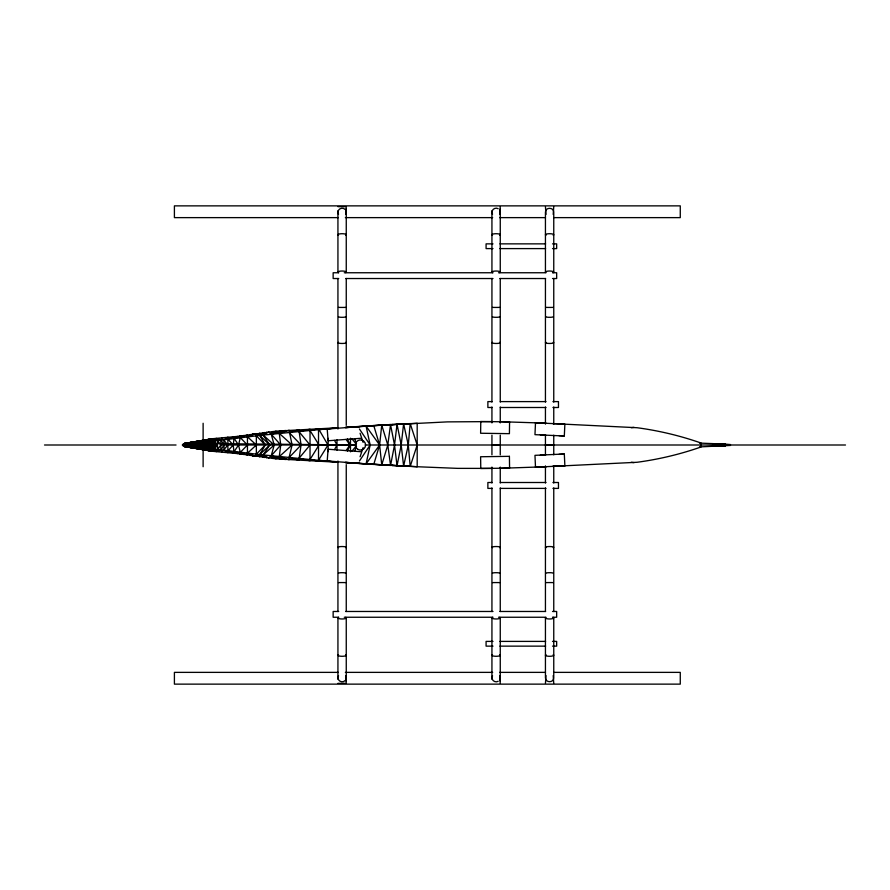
<?xml version="1.0" encoding="UTF-8"?>
<svg xmlns="http://www.w3.org/2000/svg" width="890" height="890" viewBox="0 0 890 890"><rect width="100%" height="100%" fill="white"/><g stroke="black" fill="none" stroke-linecap="round" stroke-linejoin="round"><path stroke-width="1.33" d="M184.43 445.289L184.43 444.711M185.843 445.478L185.843 444.522M186.31 445.545L186.31 444.455M186.711 445.601L186.711 444.399M187.034 445.645L187.034 444.355M187.323 445.679L187.323 444.321M187.657 445.723L187.657 444.277M187.99 445.768L187.99 444.232M188.213 445.801L188.213 444.199M188.458 445.834L188.458 444.166M188.691 445.868L188.858 444.11M189.003 445.912L188.858 445M189.125 445.923L189.125 444.077M189.247 445.946L189.247 445M189.726 446.001L189.726 443.999M189.97 446.035L189.97 445M190.404 446.101L190.404 443.899L190.204 446.068L188.346 446.858L185.443 445.423L185.932 443.309L213.077 438.659L239.666 436.2L275.945 431.161L338.2 427.734L259.758 435.421L182.94 444.911C181.727 445.278 184.375 446.802 185.309 446.658L203.821 447.904L213.077 451.341L239.666 453.8L275.945 458.84L338.2 462.266L259.758 454.579L182.94 445.089C181.727 444.722 184.375 443.198 185.309 443.342L203.821 442.096L213.077 438.659L217.182 439.048M190.582 446.124L190.582 443.876M190.805 446.157L190.805 443.843M190.961 446.179L190.961 443.821M191.194 446.202L191.194 443.799M191.461 446.246L191.461 443.754M191.65 446.268L191.65 443.732M192.229 446.346L192.229 445M192.529 446.38L192.351 443.643M192.663 446.402L192.663 445M192.796 445L192.796 446.424L192.73 443.587M193.085 446.457L193.085 443.543M193.197 446.48L193.197 443.52M193.419 446.502L193.475 443.487M193.631 446.535L193.664 443.465M193.764 446.558L193.764 445M193.998 446.58L193.842 443.431M194.131 446.602L194.131 445M194.376 446.635L194.376 443.365M194.532 445L194.532 446.658L194.621 443.331M194.743 446.68L194.743 443.32M194.921 446.713L194.921 443.287M195.043 446.724L195.144 443.264M195.144 445L195.21 446.747L195.344 443.231M195.344 446.769L195.344 445M195.655 446.813L195.655 443.187M195.989 446.858L195.989 443.142L202.019 442.33L202.019 447.67L193.586 447.214L190.093 446.057L190.093 443.943L193.586 442.786L195.989 443.142M196.345 446.902L196.345 443.098M196.868 446.969L196.868 443.031M197.38 447.047L197.38 442.953M197.836 447.103L197.836 442.897M198.092 447.136L198.092 442.864M198.381 447.18L198.381 442.82M198.637 447.214L198.637 442.786M198.926 447.247L198.926 442.753M199.56 447.336L199.56 442.664M199.783 447.37L199.783 442.63M200.428 447.459L200.428 442.541M201.396 447.592L201.529 442.33L201.552 447.603L200.751 447.503L201.062 442.33M201.741 447.637L201.741 442.363M202.286 447.703L202.197 442.308M202.464 447.726L202.386 442.286M202.709 447.759L202.709 442.241M202.876 447.781L202.876 442.219M202.965 445L202.965 447.792L202.965 442.208M203.287 447.826L203.287 442.174M203.499 447.859L203.499 442.141M203.821 442.096L203.821 447.904M220.798 445L220.876 439.927L221.833 437.847L227.896 445L221.833 452.153L220.876 450.073L220.798 445L216.203 438.37L220.876 439.927L224.002 445L220.876 450.073L216.203 451.63L220.798 445L336.987 445L334.518 449.584M338.022 679.293L338.489 675.588M500.258 206.647L499.702 214.412M492.025 679.293L492.493 675.588M553.758 206.647L553.202 214.412M545.437 683.353L545.993 675.588M328.143 438.314L328.143 451.686M346.11 211.464L346.188 209.061M500.113 211.464L500.191 209.061M535.491 422.795L534.968 434.665L564.316 436L564.872 424.141L535.491 422.795L546.182 423.284M204.778 448.015L204.778 441.985M217.182 450.952L213.077 451.341L213.077 438.659L217.939 440.305L217.36 445L217.939 449.695L213.077 451.341L185.309 446.658L212.354 451.23M355.889 444.989L185.309 443.342L213.077 438.659L206.08 441.818L206.08 448.182L213.077 451.341L211.853 448.927L211.853 441.073L213.077 438.659L205.623 441.874L205.623 448.126L213.077 451.341L214.012 445L213.077 438.659L210.886 441.195L210.029 448.694L208.95 441.451L213.077 438.659L217.36 445L213.077 451.341L185.932 446.691L182.383 445L185.932 443.309M208.95 441.451L208.95 448.549L213.077 451.341L210.886 448.805L210.029 441.307L208.95 448.549M403.626 465.993L410.201 466.416L417.188 445L410.201 423.584L408.299 445L403.604 466.115M201.251 447.57L200.55 447.681M546.182 466.716L535.491 467.205L637.04 462.277A323.281 323.281 0 0 0 700.975 447.003L700.975 442.998A323.281 323.281 0 0 0 637.04 427.723L552.857 423.596M206.558 448.249L207.626 441.618L213.077 438.659M215.002 449.328L215.591 445L215.002 440.672M345.531 462.466L373.744 464.435L379.607 445L381.732 425.231L390.554 424.541L387.795 445L381.732 464.914L345.531 462.377M345.531 427.534L373.744 425.565L379.607 445L381.732 464.769L390.554 465.459L394.515 445L397.051 424.207L390.554 424.741L394.515 445L397.051 465.793L390.554 465.259L387.795 445L381.732 425.086L345.531 427.623M210.886 448.805L211.853 445L210.886 441.195M252.515 434.12L247.453 436.801L255.619 433.686L256.353 435.8L265.276 445L256.353 454.2L259.758 456.882L259.758 454.579L269.737 445L259.758 435.421L263.184 432.651L263.184 435.065L274.209 445L263.184 454.935L268.769 458.016L271.239 455.769L274.209 445L271.239 434.231L268.769 431.984L263.184 435.065L269.737 445L263.184 454.935L263.184 457.349L259.758 454.579L265.276 445L259.758 435.421L259.758 433.118L256.353 435.8L256.353 454.2L255.619 456.314L247.453 453.199L256.353 445L247.453 436.801L250.368 434.465M211.853 448.927L212.988 445L211.853 441.073M212.71 449.027L214.012 445L212.71 440.973M360.083 456.759L363.12 447.614M354.654 451.341L356.512 446.268M201.396 442.408L200.55 442.319M347.501 451.141L349.959 445L347.501 438.859M345.698 214.412L346.255 206.647L337.933 206.647M213.578 449.139L215.591 445L213.578 440.861M275.945 431.161L271.239 434.231L285.323 430.449L279.293 433.386L280.739 445L271.239 455.769L285.323 459.551L279.293 456.615L280.739 445L271.239 434.231L272.785 431.517M264.753 432.44L263.184 435.065L266.755 432.217M359.438 460.998L370.151 445L366.101 426.176L379.607 445L366.101 463.824L370.151 445L359.438 429.002M346.043 450.618L349.959 445L346.043 439.382M351.75 451.453L356.1 446.079M209.773 440.172L210.352 439.693L207.637 440.094M345.031 680.616C342.617 683.242 337.788 681.228 337.933 677.668L337.933 617.871M237.43 436.411L234.092 438.347L233.213 445L234.092 453.288L227.896 450.918L233.213 445L227.896 439.082L234.092 436.712L234.092 438.347L238.542 445L240.289 452.398L243.971 454.534L234.092 451.653L238.542 445L240.289 437.602L243.971 435.466L234.092 438.347L239.666 436.2L242.38 436.589M185.443 444.577L188.346 443.142L190.204 443.932M253.583 433.964L247.453 436.801L254.596 433.819M212.354 438.77L184.53 443.465L204.911 440.483M338.2 427.734L318.52 429.759L318.52 461.198L310.031 459.485L319.009 445L310.031 430.515L318.52 428.802L327.998 445L318.52 460.241L338.2 462.266M498.178 681.284C495.563 682.897 491.847 680.75 491.936 677.668L491.936 617.871M271.239 434.231L281.563 430.638L284.233 431.316M241.045 435.955L234.092 438.347L242.436 435.711M284.233 458.684L281.563 459.362L271.239 455.769L272.785 458.484M338.489 316.684C337.588 317.541 346.599 317.541 345.698 316.684M492.493 316.684C491.591 317.541 500.614 317.541 499.702 316.684M545.993 316.684C545.081 317.541 554.103 317.541 553.202 316.684M345.698 573.316C346.599 572.459 337.588 572.459 338.489 573.316M499.702 573.316C500.614 572.459 491.591 572.459 492.493 573.316M553.202 573.316C554.103 572.459 545.081 572.459 545.993 573.316M185.309 443.342L211.642 438.981M205.112 440.472L184.163 443.587L200.339 441.429M207.726 440.083L210.352 439.693M242.38 453.411L239.666 453.8L234.092 451.653L237.43 453.589M390.554 424.741L447.414 421.882L492.838 421.593M194.743 442.241L183.807 443.743L189.169 443.109M197.48 441.863L200.206 441.484M203.042 441.073L205.735 440.706M631.255 427.712L634.003 427.356M188.903 443.253L183.462 443.932L188.802 443.387M191.851 442.786L194.532 442.475M699.495 446.914L730.434 445.445L730.434 444.555L725.328 444.121L699.495 443.087M359.782 426.566L327.209 429.047L328.099 440.772L360.673 438.303M403.626 424.007L410.201 423.584M345.531 427.289L393.035 424.397M373.744 425.676L417.188 423.262L417.188 466.738L457.605 468.363L492.838 468.407M545.87 466.738L499.624 468.329M552.657 466.427L564.872 465.859L564.316 454L534.968 455.335L535.491 467.205M540.297 455.213L545.648 454.968M558.998 454.356L564.338 454.111M552.857 466.405L564.872 465.859M338.489 307.35C337.711 307.462 346.477 307.462 345.698 307.35M492.493 307.35C491.714 307.462 500.48 307.462 499.702 307.35M545.993 307.35C545.214 307.462 553.981 307.462 553.202 307.35M345.698 582.65C346.477 582.538 337.711 582.538 338.489 582.65M499.702 582.65C500.48 582.538 491.714 582.538 492.493 582.65M553.202 582.65C553.981 582.538 545.214 582.538 545.993 582.65M713.046 444.399L725.328 444.121L725.328 445.879L713.324 445.634M713.591 444.366L725.328 444.121L713.324 444.366M713.135 444.377L725.328 444.121M338.4 217.627L174.407 217.627L174.407 205.868L680.272 205.868L680.272 217.627L553.814 217.627M345.353 217.627L492.659 217.627M499.613 217.627L545.47 217.627M493.004 243.86L486.085 243.86L486.085 248.599L493.004 248.599M499.924 243.86L545.592 243.86M552.512 243.86L556.662 243.86L556.662 248.599L552.512 248.599M499.924 248.599L545.592 248.599M338.712 272.752L333.149 272.752L333.149 278.526L338.712 278.526M344.274 272.752L493.004 272.752M498.534 272.752L545.592 272.752M552.512 272.752L556.662 272.752L556.662 278.526L552.512 278.526M345.665 278.526L493.004 278.526M499.924 278.526L545.592 278.526M492.025 401.601L487.876 401.601L487.876 407.498L492.025 407.498M500.336 401.601L546.004 401.601M552.924 401.601L558.464 401.601L558.464 407.498L552.924 407.498M500.336 407.498L546.004 407.498M44.5 445L176.042 445M182.383 445L184.875 445M189.403 445L201.552 445M345.976 445L355.399 445M365.223 445L845.5 445M492.025 482.502L487.876 482.502L487.876 488.399L492.025 488.399M500.336 482.502L546.004 482.502M552.924 482.502L558.464 482.502L558.464 488.399L552.924 488.399M500.336 488.399L546.004 488.399M338.712 611.475L333.149 611.475L333.149 617.248L338.712 617.248M345.665 611.475L493.004 611.475M499.924 611.475L545.592 611.475M552.512 611.475L556.662 611.475L556.662 617.248L552.512 617.248M344.274 617.248L493.004 617.248M498.534 617.248L545.592 617.248M493.004 641.401L486.085 641.401L486.085 646.14L493.004 646.14M499.924 641.401L545.592 641.401M552.512 641.401L556.662 641.401L556.662 646.14L552.512 646.14M499.924 646.14L545.592 646.14M338.4 672.373L174.407 672.373L174.407 684.132L680.272 684.132L680.272 672.373L553.814 672.373M345.353 672.373L492.659 672.373M499.613 672.373L545.47 672.373M337.933 683.353L346.255 683.353L345.698 675.588M343.173 444.911L337.933 445L346.255 445L344.174 444.922M713.135 445.623L725.328 445.879L713.591 445.634M713.046 445.601L725.328 445.879M499.624 421.671L539.084 422.939M540.297 434.787L545.648 435.032M558.998 435.644L564.338 435.889M345.531 462.711L417.188 466.738L373.744 464.324M360.673 451.697L328.099 449.228L327.209 460.953L359.782 463.434M188.802 446.613L183.462 446.068L188.903 446.747M189.169 446.891L183.807 446.257L194.743 447.759M191.851 447.214L194.532 447.525M631.255 462.288L634.003 462.644M200.339 448.571L184.163 446.413L205.112 449.528M203.042 448.927L205.735 449.294M197.48 448.137L200.206 448.516M390.554 465.259L393.035 465.603M204.911 449.517L184.53 446.535L211.642 451.019M207.637 449.906L210.352 450.307L209.773 449.828M207.726 449.917L210.352 450.307M242.436 454.289L234.092 451.653L241.045 454.045M498.178 208.716C495.563 207.103 491.847 209.25 491.936 212.332L491.936 272.129M254.596 456.181L247.453 453.199L250.368 455.535M253.583 456.036L247.453 453.199L252.515 455.88M213.077 451.341L207.626 448.382L206.558 441.752M271.239 455.769L275.945 458.84M345.031 209.384C342.617 206.758 337.788 208.772 337.933 212.332L337.933 272.129M266.755 457.783L263.184 454.935L264.753 457.56M351.75 438.548L356.1 443.921M334.518 440.416L336.987 445M545.993 214.412L545.437 206.647M492.493 214.412L492.025 210.708M553.202 675.588L553.758 683.353M338.489 214.412L338.022 210.708M499.702 675.588L500.258 683.353M185.443 445.423L185.932 446.691M354.654 438.659L356.512 443.732M360.083 433.241L363.12 442.386M403.604 423.885L408.299 445L410.201 466.349M500.113 678.536L500.191 680.939M346.11 678.536L346.188 680.939M202.464 442.274L202.464 445M189.003 444.088L189.003 445M553.758 272.129L553.758 212.332C553.958 206.981 545.225 206.981 545.437 212.332L545.437 272.129M553.758 278.481L553.758 402.091M553.758 406.986L553.758 424.13M553.758 435.177L553.758 454.823M553.758 465.87L553.758 483.014M553.758 487.909L553.758 611.519M553.758 617.871L553.758 677.668C553.958 683.019 545.225 683.019 545.437 677.668L545.437 617.871M545.437 278.481L545.437 402.091M545.437 406.986L545.437 424.13M545.437 435.177L545.437 454.823M545.437 465.87L545.437 483.014M545.437 487.909L545.437 611.519M500.258 212.332L500.258 272.129M500.258 278.481L500.258 402.091M500.258 406.986L500.258 422.906M500.258 435.177L500.258 454.823M500.258 467.094L500.258 483.014M500.258 487.909L500.258 611.519M500.258 617.871L500.258 677.668M491.936 278.481L491.936 402.091M491.936 406.986L491.936 422.906M491.936 435.177L491.936 454.823M491.936 467.094L491.936 483.014M491.936 487.909L491.936 611.519M350.482 438.18L350.482 451.82M346.255 212.332L346.255 272.129M346.255 278.481L346.255 425.353M346.255 464.647L346.255 611.519M346.255 617.871L346.255 677.668M337.933 278.481L337.933 429.036M337.933 460.964L337.933 611.519M336.987 439.849L336.987 450.151M203.12 423.262L203.12 440.928M203.12 449.072L203.12 466.738M200.128 442.586L200.128 447.414M199.249 442.708L199.249 447.292M194.22 443.387L194.22 446.613M193.998 443.42L193.92 446.569M192.896 443.565L192.908 445M192.529 443.62L192.44 445M192.107 443.676L192.107 446.324M189.97 443.965L189.882 446.024M189.57 444.01L189.57 445M189.403 444.043L189.403 445.957M184.875 444.655L184.875 445.345M338.489 547.65A4.161 0.745 0 0 1 339.424 546.716A4.161 0.745 0 0 1 344.764 546.716A4.161 0.745 0 0 1 345.698 547.65M345.698 617.315A4.161 1.101 0 0 1 344.764 618.717A4.161 1.101 0 0 1 339.424 618.717A4.161 1.101 0 0 1 338.489 617.315M345.698 654.695A4.161 1.057 0 0 1 344.775 656.041A4.161 1.057 0 0 1 339.424 656.041A4.161 1.057 0 0 1 338.489 654.695M499.702 617.315A4.161 1.101 0 0 1 498.778 618.717A4.161 1.101 0 0 1 493.427 618.717A4.161 1.101 0 0 1 492.493 617.315M499.702 654.695A4.161 1.057 0 0 1 498.778 656.041A4.161 1.057 0 0 1 493.427 656.041A4.161 1.057 0 0 1 492.493 654.695M492.493 547.65A4.161 0.745 0 0 1 493.427 546.716A4.161 0.745 0 0 1 498.778 546.716A4.161 0.745 0 0 1 499.702 547.65M553.202 617.315A4.161 1.101 0 0 1 552.267 618.717A4.161 1.101 0 0 1 546.916 618.717A4.161 1.101 0 0 1 545.993 617.315M553.202 654.695A4.161 1.057 0 0 1 552.267 656.041A4.161 1.057 0 0 1 546.916 656.041A4.161 1.057 0 0 1 545.993 654.695M545.993 547.65A4.161 0.745 0 0 1 546.916 546.716A4.161 0.745 0 0 1 552.267 546.716A4.161 0.745 0 0 1 553.202 547.65M338.489 272.685A4.161 1.101 0 0 1 339.424 271.283A4.161 1.101 0 0 1 344.764 271.283A4.161 1.101 0 0 1 345.698 272.685M499.702 342.35A4.161 0.745 0 0 1 498.778 343.284A4.161 0.745 0 0 1 493.427 343.284A4.161 0.745 0 0 1 492.493 342.35M345.698 342.35A4.161 0.745 0 0 1 344.764 343.284A4.161 0.745 0 0 1 339.424 343.284A4.161 0.745 0 0 1 338.489 342.35M492.493 272.685A4.161 1.101 0 0 1 493.427 271.283A4.161 1.101 0 0 1 498.778 271.283A4.161 1.101 0 0 1 499.702 272.685M545.993 272.685A4.161 1.101 0 0 1 546.916 271.283A4.161 1.101 0 0 1 552.267 271.283A4.161 1.101 0 0 1 553.202 272.685M545.993 235.305A4.161 1.057 0 0 1 546.916 233.959A4.161 1.057 0 0 1 552.267 233.959A4.161 1.057 0 0 1 553.202 235.305M492.493 235.305A4.161 1.057 0 0 1 493.427 233.959A4.161 1.057 0 0 1 498.778 233.959A4.161 1.057 0 0 1 499.702 235.305M553.202 342.35A4.161 0.745 0 0 1 552.267 343.284A4.161 0.745 0 0 1 546.916 343.284A4.161 0.745 0 0 1 545.993 342.35M338.489 235.305A4.161 1.057 0 0 1 339.424 233.959A4.161 1.057 0 0 1 344.775 233.959A4.161 1.057 0 0 1 345.698 235.305M191.84 445L191.84 446.291L191.973 443.687L191.84 445M480.778 421.493L480.611 433.252L509.414 433.664L509.581 421.893L480.778 421.493M403.593 424.018L401.201 445L397.051 465.626L403.626 466.104L401.201 445L397.051 424.374L403.593 424.018M301.065 445L298.884 460.23L289.083 457.56L292.098 445L289.083 430.259L279.293 433.386L292.098 445L279.293 456.615L289.083 459.741L289.083 457.56L301.065 445L298.884 429.77L289.083 432.44L301.065 445M208.638 445L207.626 448.382L207.626 441.618L208.638 445M310.031 445L298.884 458.495L310.031 460.775L310.031 429.225L298.884 431.505L310.031 445M247.453 445L240.289 452.398L247.453 455.079L247.453 434.921L240.289 437.602L247.453 445M227.896 437.29L224.002 439.549L224.002 450.451L227.896 452.71L227.896 437.29M492.081 444.978L500.258 445L492.081 444.978M545.581 444.978L553.758 445L545.581 444.978M509.414 456.336L480.611 456.748L480.778 468.507L509.581 468.107L509.414 456.336M357.936 449.406A5.084 5.084 0 0 0 365.568 445A5.084 5.084 0 0 0 357.936 440.595A5.084 5.084 0 0 0 357.936 449.406"/></g></svg>
